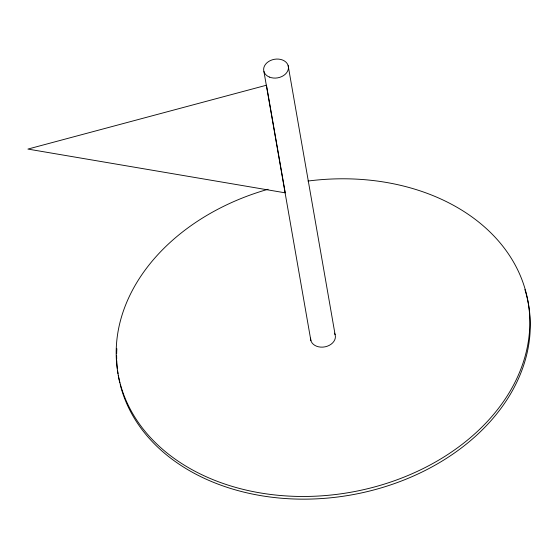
<?xml version="1.0" encoding="UTF-8"?>
<svg xmlns="http://www.w3.org/2000/svg" width="558" height="558" viewBox="0 0 558 558"><rect width="100%" height="100%" fill="white"/><g stroke="black" fill="none" stroke-linecap="round" stroke-linejoin="round"><path stroke-width="0.84" d="M266.466 85.221L27.9 149.077L285.25 192.845L266.612 86.078M288.158 65.628L335.114 334.681M263.927 71.522L310.883 340.582M524.897 289.553A208.155 157.098 -9.9 0 1 366.055 491.891A208.155 157.098 -9.9 0 1 120.2 384.532M119.803 382.865A208.155 157.098 -9.9 0 1 118.275 375.297M118.003 373.595A208.155 157.098 -9.9 0 1 117.536 370.184M117.34 368.468A208.155 157.098 -9.9 0 1 116.755 360.726M116.692 359.003A208.155 157.098 -9.9 0 1 116.643 355.558M116.657 353.842A208.155 157.098 -9.9 0 1 116.845 348.694M307.974 181.05A208.155 157.098 -9.9 0 1 514.643 382.948A208.155 157.098 -9.9 0 1 168.453 454.114A208.155 157.098 -9.9 0 1 268.112 189.253M334.465 333.154A12.492 9.423 -9.9 0 1 325.161 346.811A12.492 9.423 -9.9 0 1 310.604 338.134M269.375 77.067A12.492 9.423 -9.9 0 0 288.444 68.076A12.492 9.423 -9.9 0 0 270.316 60.585A12.492 9.423 -9.9 0 0 269.375 77.067"/></g></svg>
